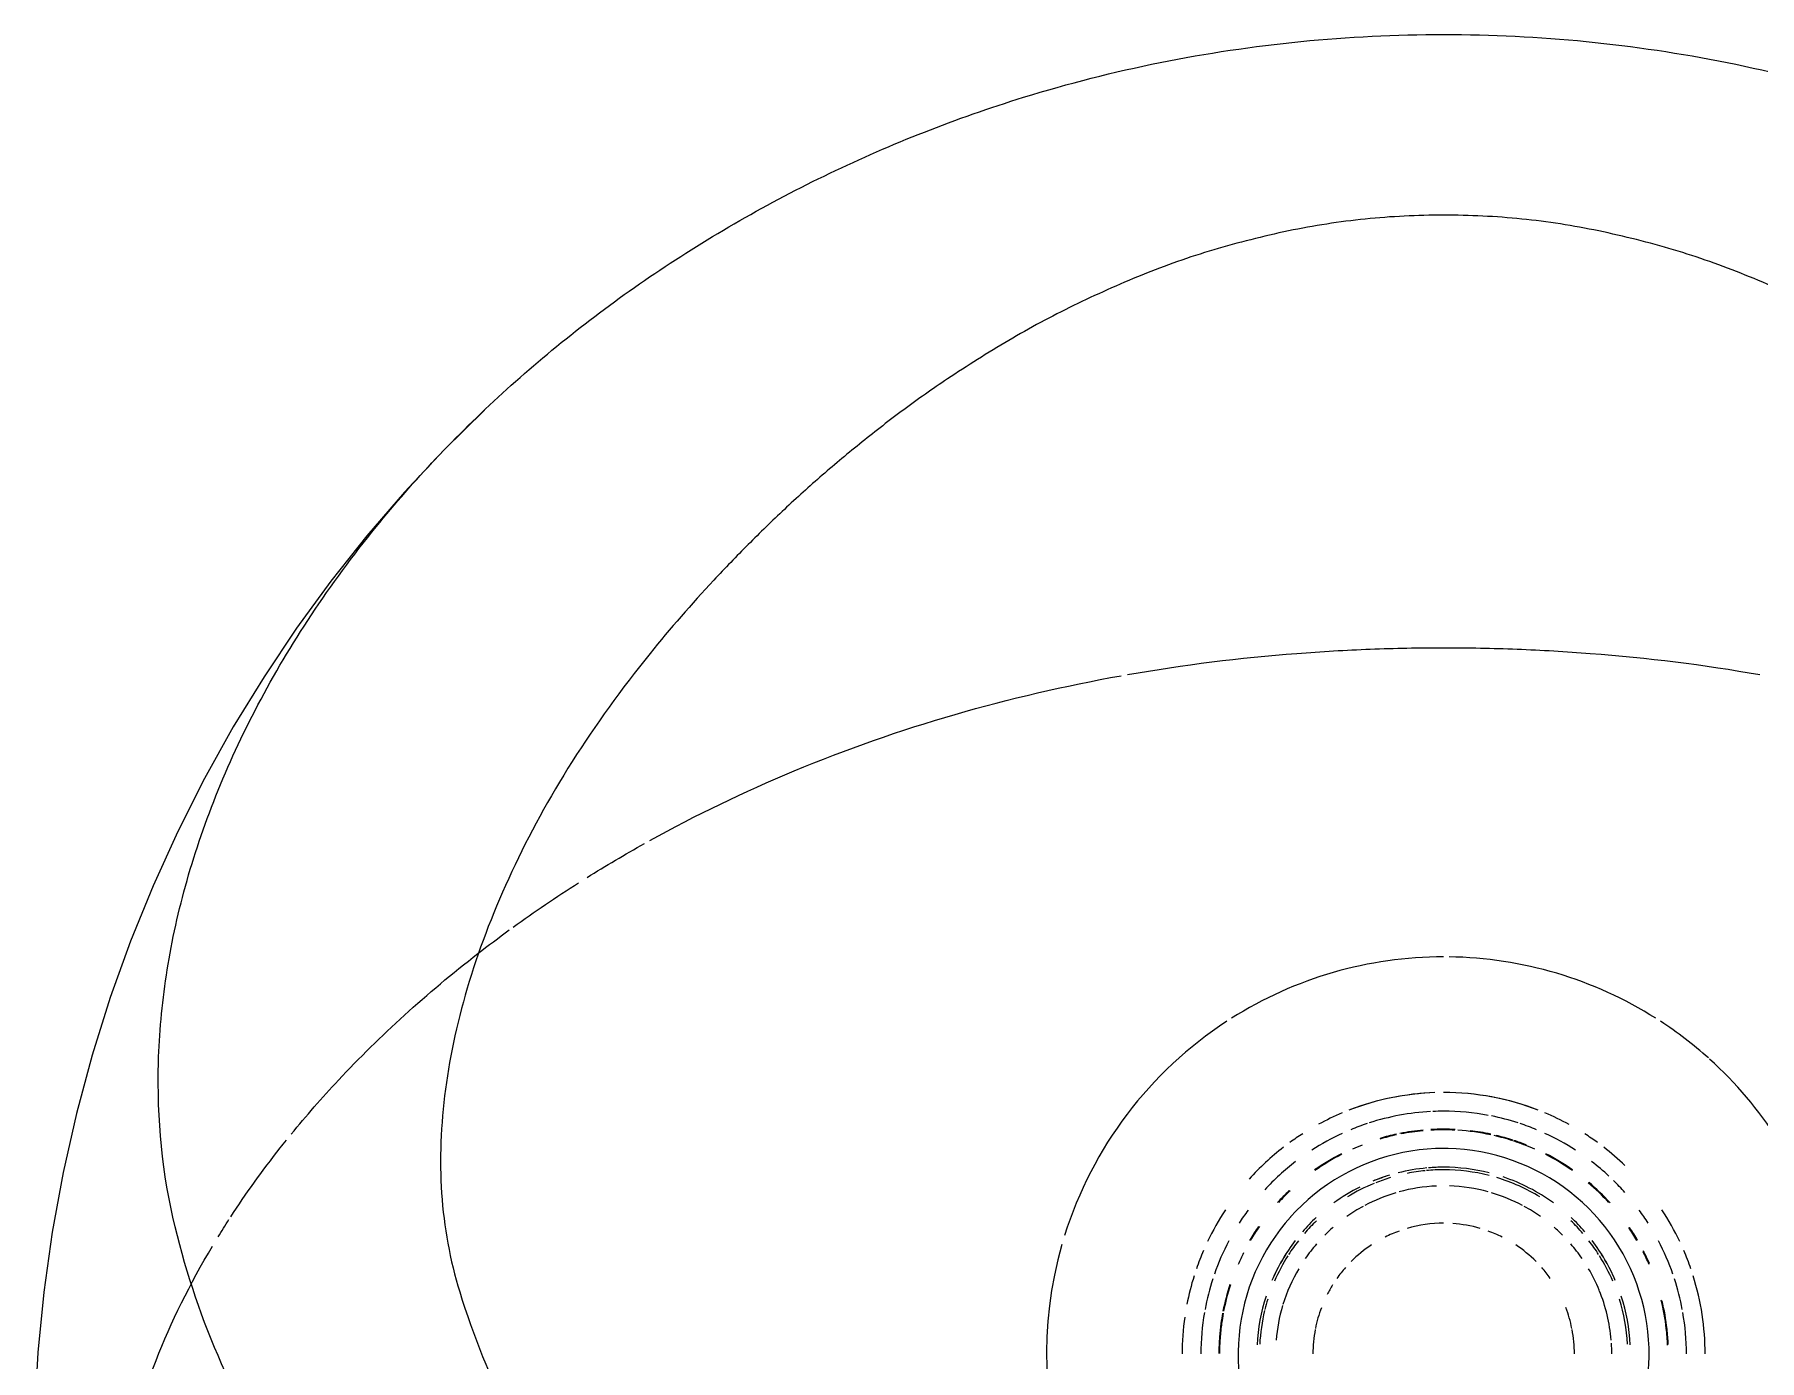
# Model space of a CAD drawing. Header units: millimetres. Extents: x -4000 to 187956, y -58990 to 162485.
# Drawn here: x 79001 to 79210.1, y 5698.7 to 5859.5 of the extents above; entities that cross this region are included whole.
import ezdxf

# ---------------------------------------------------------------- set-up
doc = ezdxf.new("R2010")
doc.units = ezdxf.units.MM
doc.layers.add('P-SANR-FIXT', color=6, linetype='Continuous', lineweight=9)

# ---------------------------------------------------------------- blocks, each defined once
blk = doc.blocks.new('C307 - C307-V944-FFS - TANG 1')
at = {"layer": 'P-SANR-FIXT', "color": 254}
for p, q in [((24.9, -149.27), (24.85, -148.28)), ((-24.87, -148.74), (-24.9, -149.73)), ((-24.9, -149.73), (-24.9, -150.73)), ((24.87, -151.26), (24.9, -150.27)), ((24.9, -150.27), (24.9, -149.27)), ((-24.9, -150.73), (-24.85, -151.72)), ((24.69, -153.25), (24.8, -152.26)), ((24.8, -152.26), (24.87, -151.26)), ((24.35, -155.21), (24.54, -154.23)), ((24.54, -154.23), (24.69, -153.25)), ((23.86, -157.14), (24.13, -156.18)), ((23.21, -159.02), (23.56, -158.09)), ((23.21, -159.02), (23.56, -158.09)), ((23.56, -158.09), (23.86, -157.14)), ((-23.04, -159.45), (-22.65, -160.36)), ((-22.65, -160.36), (-22.21, -161.26)), ((22.42, -160.85), (22.83, -159.95)), ((22.83, -159.95), (23.21, -159.02)), ((22.83, -159.95), (23.21, -159.02)), ((-22.21, -161.26), (-21.75, -162.14)), ((-19.53, -165.45), (-18.9, -166.22)), ((-18.9, -166.22), (-18.24, -166.96)), ((-18.24, -166.96), (-17.54, -167.68)), ((17.87, -167.35), (18.55, -166.62)), ((18.55, -166.62), (18.58, -166.58)), ((18.58, -166.58), (19.2, -165.87)), ((15.66, -169.37), (16.42, -168.72)), ((16.42, -168.72), (17.16, -168.05)), ((-15.3, -169.65), (-14.5, -170.25)), ((-15.3, -169.65), (-14.5, -170.25)), ((-14.5, -170.25), (-13.68, -170.81)), ((-14.5, -170.25), (-13.68, -170.81)), ((-13.68, -170.81), (-12.84, -171.34)), ((-13.68, -170.81), (-12.84, -171.34)), ((-12.84, -171.34), (-11.98, -171.84)), ((12.38, -171.61), (13.23, -171.1)), ((12.38, -171.61), (13.23, -171.1)), ((13.23, -171.1), (14.06, -170.56)), ((13.23, -171.1), (14.06, -170.56)), ((-11.98, -171.84), (-11.09, -172.3)), ((-11.09, -172.3), (-10.19, -172.72)), ((-10.19, -172.72), (-9.27, -173.11)), ((-10.19, -172.72), (-9.27, -173.11)), ((-9.27, -173.11), (-8.34, -173.47)), ((-8.34, -173.47), (-7.4, -173.78)), ((7.83, -173.64), (8.77, -173.31)), ((8.77, -173.31), (9.7, -172.94)), ((9.7, -172.94), (10.61, -172.53)), ((10.61, -172.53), (11.5, -172.09)), ((11.5, -172.09), (12.38, -171.61)), ((-7.4, -173.78), (-6.44, -174.06)), ((-6.44, -174.06), (-5.47, -174.3)), ((-5.47, -174.3), (-4.5, -174.5)), ((-4.5, -174.5), (-3.51, -174.66)), ((-3.51, -174.66), (-2.53, -174.78)), ((-2.53, -174.78), (-1.53, -174.86)), ((-1.53, -174.86), (-0.54, -174.9)), ((-0.54, -174.9), (0, -174.91)), ((-0.54, -174.9), (0, -174.91)), ((0, -174.91), (1, -174.89)), ((1, -174.89), (1.99, -174.83)), ((1.99, -174.83), (2.98, -174.73)), ((2.98, -174.73), (3.97, -174.59)), ((3.97, -174.59), (4.95, -174.41)), ((5.92, -174.19), (6.88, -173.94)), ((6.88, -173.94), (7.83, -173.64))]:
    blk.add_line(p, q, dxfattribs=at)
at = {"layer": 'P-SANR-FIXT', "color": 90}
for p, q in [((-24.9, -149.73), (-24.9, -150.73)), ((24.9, -150.27), (24.9, -149.27)), ((24.13, -156.18), (24.35, -155.21)), ((-23.4, -158.52), (-23.04, -159.45)), ((-23.4, -158.52), (-23.04, -159.45)), ((18.58, -166.58), (19.2, -165.87)), ((-17.54, -167.68), (-16.82, -168.37)), ((17.16, -168.05), (17.87, -167.35)), ((-11.09, -172.3), (-10.19, -172.72)), ((11.5, -172.09), (12.38, -171.61)), ((-1.53, -174.86), (-0.54, -174.9)), ((4.95, -174.41), (5.92, -174.19))]:
    blk.add_line(p, q, dxfattribs=at)
at = {"layer": 'P-SANR-FIXT', "color": 250, "flags": 128}
blk.add_lwpolyline([(116.29, -264.42), (121.21, -259.56), (125.96, -254.49), (130.52, -249.19), (134.89, -243.69), (139.05, -237.99), (143, -232.09), (146.73, -226.01), (150.21, -219.76), (153.46, -213.34), (156.45, -206.76), (159.18, -200.05), (161.65, -193.2), (163.83, -186.24), (165.73, -179.17), (167.35, -172.01), (168.67, -164.78), (169.69, -157.49), (170.41, -150.16), (170.82, -142.79)], dxfattribs=at)
at = {"layer": 'P-SANR-FIXT', "color": 254, "flags": 128}
for points in [[(24.9, -149.27), (24.85, -148.28), (24.76, -147.29), (24.63, -146.3), (24.46, -145.32), (24.25, -144.34), (24.01, -143.38), (23.72, -142.42), (23.4, -141.48)], [(-24.8, -147.74), (-24.87, -148.74), (-24.9, -149.73)], [(23.56, -158.09), (23.86, -157.14), (24.13, -156.18), (24.35, -155.21), (24.54, -154.23), (24.69, -153.25), (24.8, -152.26), (24.87, -151.26), (24.9, -150.27)], [(-24.9, -150.73), (-24.85, -151.72), (-24.76, -152.71), (-24.63, -153.7), (-24.46, -154.68), (-24.25, -155.66)], [(-24.85, -151.72), (-24.76, -152.71), (-24.63, -153.7), (-24.46, -154.68), (-24.25, -155.66), (-24.01, -156.62), (-23.72, -157.58), (-23.4, -158.52)], [(-24.25, -155.66), (-24.01, -156.62), (-23.72, -157.58), (-23.4, -158.52)], [(-23.04, -159.45), (-22.65, -160.36), (-22.21, -161.26), (-21.75, -162.14), (-21.24, -163), (-20.71, -163.84)], [(19.2, -165.87), (19.81, -165.09), (20.4, -164.28), (20.96, -163.46), (21.48, -162.61), (21.97, -161.74), (22.42, -160.85), (22.83, -159.95)], [(21.48, -162.61), (21.97, -161.74), (22.42, -160.85)], [(-21.75, -162.14), (-21.24, -163), (-20.71, -163.84), (-20.14, -164.66), (-19.53, -165.45)], [(19.2, -165.87), (19.81, -165.09), (20.4, -164.28), (20.96, -163.46), (21.48, -162.61)], [(-20.71, -163.84), (-20.14, -164.66), (-19.53, -165.45)], [(-19.53, -165.45), (-18.9, -166.22), (-18.24, -166.96)], [(-18.24, -166.96), (-17.54, -167.68), (-16.82, -168.37), (-16.07, -169.02), (-15.3, -169.65)], [(14.06, -170.56), (14.87, -169.98), (15.66, -169.37), (16.42, -168.72), (17.16, -168.05), (17.87, -167.35), (18.55, -166.62), (18.58, -166.58)], [(-16.82, -168.37), (-16.07, -169.02), (-15.3, -169.65)], [(14.06, -170.56), (14.87, -169.98), (15.66, -169.37)], [(-12.84, -171.34), (-11.98, -171.84), (-11.09, -172.3)], [(-9.27, -173.11), (-8.34, -173.47), (-7.4, -173.78), (-6.44, -174.06), (-5.47, -174.3)], [(7.83, -173.64), (8.77, -173.31), (9.7, -172.94), (10.61, -172.53), (11.5, -172.09)], [(-5.47, -174.3), (-4.5, -174.5), (-3.51, -174.66), (-2.53, -174.78), (-1.53, -174.86)], [(0, -174.91), (1, -174.89), (1.99, -174.83), (2.98, -174.73), (3.97, -174.59), (4.95, -174.41), (5.92, -174.19)], [(5.92, -174.19), (6.88, -173.94), (7.83, -173.64)]]:
    blk.add_lwpolyline(points, dxfattribs=at)
at = {"layer": 'P-SANR-FIXT', "color": 253}
for start, end in [(343.9764, 55.0253), (197.3619, 227.9712), (303.1015, 342.6413), (228.1898, 236.8949), (237.7035, 269.2108), (270, 302.302)]:
    blk.add_arc((0, -150), 48.14, start, end, dxfattribs=at)
at = {"layer": 'P-SANR-FIXT', "color": 254}
for radius, start, end in [(31.7, 180, 197.3794), (31.7, 180, 197.3794), (29.43, 180, 189.877), (20.38, 180, 183.658), (15.85, 180, 190.7884), (15.85, 180, 190.7884), (15.85, 349.2116, 360), (15.85, 349.2116, 360), (27.17, 355.9967, 359.8401), (27.25, 355.6297, 359.8779), (29.43, 350.123, 360), (31.7, 351.8714, 360), (31.7, 351.8714, 360), (27.25, 182.4396, 186.3346), (27.17, 182.2347, 186.5584), (22.64, 182.7984, 198), (20.38, 184.7048, 202.1758), (20.38, 343.2886, 355.2952), (22.64, 342, 357.2016), (27.17, 352.1048, 355.9967), (27.25, 352.2061, 355.6297), (27.25, 186.3346, 193.701), (27.17, 186.5584, 193.8799), (15.85, 191.2678, 200.7607), (15.85, 191.2678, 200.7607), (15.85, 339.2592, 348.7322), (15.85, 339.2592, 348.7322), (27.17, 349.5393, 352.1048), (27.25, 349.5389, 352.2061), (29.43, 190.591, 198), (20.38, 329.5246, 342.8643), (27.17, 342, 348.9899), (27.25, 342, 349.0286), (29.43, 342, 349.409), (31.7, 342.6206, 349.0455), (31.7, 342.6206, 349.0455), (20.38, 202.3248, 210.4754), (15.85, 328.1478, 332.9564), (15.85, 328.1478, 332.9564), (22.64, 322.6302, 336.8128), (31.7, 198.9838, 203.3206), (31.7, 198.9838, 203.3206), (29.43, 199.1826, 207.7643), (27.25, 203.7606, 207.3294), (27.17, 203.519, 207.1264), (22.64, 203.2186, 217.3686), (15.85, 215.3281, 221.3526), (15.85, 215.3281, 221.3526), (15.85, 318.6474, 324.7209), (15.85, 318.6474, 324.7209), (27.17, 333.1966, 336.4884), (29.43, 332.2343, 340.8207), (31.7, 336.6794, 341.0181), (31.7, 336.6794, 341.0181), (20.38, 214.5724, 220.8726), (15.85, 225, 236.5686), (15.85, 225, 236.5686), (15.85, 303.4314, 315), (15.85, 303.4314, 315), (20.38, 319.1263, 325.4276), (31.7, 205.4775, 213.4169), (31.7, 205.4775, 213.4169), (27.25, 210.3328, 214.1961), (27.17, 210.4321, 214.3476), (22.64, 220.8733, 226.9835), (20.38, 225, 228.9), (15.85, 243.427, 250.129), (15.85, 243.427, 250.129), (15.85, 289.9074, 296.573), (15.85, 289.9074, 296.573), (20.38, 311.1, 315), (22.64, 313.0284, 319.1267), (27.17, 325.2859, 329.5665), (27.25, 325.4038, 329.6659), (31.7, 326.5831, 334.521), (31.7, 326.5831, 334.521), (29.43, 212.5774, 216.3143), (20.38, 234.8437, 241.3883), (15.85, 253.802, 266.034), (15.85, 253.802, 266.034), (15.85, 270, 286.198), (15.85, 270, 286.198), (20.38, 298.6117, 305.1563), (29.43, 323.6857, 327.4226), (27.25, 222.2482, 229.6923), (27.17, 222.4792, 229.8501), (22.64, 234, 251.4277), (20.38, 241.9839, 253.436), (20.38, 286.564, 298.0161), (22.64, 296.6672, 306), (27.17, 313.2459, 317.4504), (27.25, 313.4038, 317.675), (29.43, 221.7096, 225.6122), (20.38, 254.6075, 268.0449), (20.38, 272.4543, 285.3925), (22.64, 286.8827, 292.2375), (29.43, 307.5574, 317.4854), (31.7, 307.7736, 318.0202), (31.7, 307.7736, 318.0202), (31.7, 226.1122, 232.2264), (31.7, 226.1122, 232.2264), (29.43, 227.1104, 232.4426), (27.25, 234.98, 242.9499), (27.17, 234.898, 242.9825), (22.64, 255.9076, 270), (22.64, 270, 274.6539), (22.64, 275.1856, 284.1203), (27.17, 296.9855, 305.1094), (27.25, 297.0172, 305.0275), (31.7, 234, 237.3183), (31.7, 234, 237.3183), (29.43, 237.0976, 245.347), (27.17, 245.9961, 248.6544), (27.25, 248.3478, 251.8121), (27.17, 248.6544, 251.8278), (27.17, 291.308, 294.0039), (29.43, 294.6699, 302.9095), (31.7, 302.612, 306), (31.7, 302.612, 306), (29.43, 247.4935, 251.6468), (27.25, 252.0401, 256.5277), (27.17, 252.0553, 256.9974), (27.17, 257.8882, 266.352), (27.25, 257.9166, 263.2483), (27.25, 267.043, 270), (27.17, 267.1079, 270), (27.17, 270, 273.2827), (27.25, 270, 273.2555), (27.25, 275.1924, 281.2105), (27.17, 275.2739, 280.9307), (27.17, 282.1367, 286.5449), (27.25, 282.1083, 286.4115), (29.43, 288.3532, 292.5065), (31.7, 241.3562, 247.2017), (31.7, 241.3562, 247.2017), (31.7, 248.777, 270), (31.7, 248.777, 258.8318), (29.43, 252.1317, 258.65), (29.43, 259.4206, 270), (29.43, 270, 272.5509), (31.7, 271.9235, 291.223), (29.43, 273.0857, 287.8659), (31.7, 281.1682, 291.223), (31.7, 292.815, 298.565), (31.7, 292.815, 298.565), (31.7, 259.3029, 270), (31.7, 271.9235, 280.7199)]:
    blk.add_arc((0, -150), radius, start, end, dxfattribs=at)
at = {"layer": 'P-SANR-FIXT', "color": 90}
for radius, start, end in [(22.64, 182.7984, 198), (22.64, 182.7984, 198), (22.33, 183.0176, 197.305), (22.64, 342, 357.2016), (22.64, 342, 357.2016), (22.33, 346.3941, 356.9824), (22.33, 342.695, 346.06), (22.33, 203.3044, 212.2483), (22.33, 327.7517, 336.6956), (22.64, 327.6173, 336.8128), (22.64, 327.6173, 336.8128), (22.64, 203.2186, 212.3827), (22.64, 203.2186, 212.3827), (22.33, 212.7022, 217.945), (22.33, 322.0538, 327.2978), (22.64, 220.8733, 226.9835), (22.64, 220.8733, 226.9835), (22.33, 220.9153, 226.2919), (22.33, 313.7201, 319.0847), (22.64, 313.0284, 319.1267), (22.64, 313.0284, 319.1267), (22.64, 234, 251.4277), (22.64, 234, 251.4277), (22.33, 238.487, 253.2056), (22.33, 292.1315, 301.513), (22.64, 296.6672, 306), (22.64, 296.6672, 306), (22.33, 286.7944, 291.6418), (22.64, 288, 292.2375), (22.64, 288, 292.2375), (22.64, 255.9076, 270), (22.64, 255.9076, 270), (22.33, 255.743, 270), (22.33, 270, 275.3438), (22.64, 270, 274.6539), (22.64, 270, 274.6539), (22.64, 275.1856, 284.1203), (22.64, 275.1856, 284.1203), (22.33, 275.7247, 281.4361)]:
    blk.add_arc((0, -150), radius, start, end, dxfattribs=at)
at = {"layer": 'P-SANR-FIXT', "color": 250}
for points, knots in [([(64.5, -82.9), (74.36, -86.19), (92.81, -93.71), (119.09, -109.87), (137.33, -128.57), (148.61, -148.55), (152.35, -159.6), (153.77, -165.4)], [-1, -1, -1, -1, -0.785714, -0.571429, -0.285714, -0.142857, 0, 0, 0, 0]), ([(119.28, -157.53), (115.97, -146.84), (106.16, -127.44), (84.84, -108.52), (62.35, -96.73), (49.43, -91.87), (42.56, -89.71)], [0, 0, 0, 0, 0.333333, 0.666667, 0.833333, 1, 1, 1, 1]), ([(153.77, -165.4), (155.32, -171.79), (156.32, -181.76), (155.07, -195.87), (152.75, -206.69), (149.06, -217.66), (143.96, -228.72), (137.48, -239.63), (128.06, -252.48), (114.63, -266.74), (99.19, -278.94), (85.44, -287.5), (70.85, -295.19), (59.14, -299.78), (50.95, -302.34)], [-1, -1, -1, -1, -0.861111, -0.791667, -0.722222, -0.652778, -0.583333, -0.513889, -0.444444, -0.333333, -0.222222, -0.166667, -0.111111, 0, 0, 0, 0]), ([(-96.2, -234.93), (-92.96, -238.94), (-85.96, -246.76), (-76, -256.16), (-68.31, -262.34), (-63.73, -265.76), (-60.17, -268.21), (-56.51, -270.58), (-52.74, -272.88), (-48.87, -275.07), (-44.89, -277.11), (-40.79, -279.02), (-36.58, -280.82), (-32.28, -282.46), (-27.89, -283.89), (-23.39, -285.11), (-17.27, -286.53), (-9.5, -287.76), (0.02, -288.2), (9.53, -287.75), (17.29, -286.53), (23.41, -285.11), (27.89, -283.88), (32.28, -282.46), (36.59, -280.82), (40.79, -279.02), (44.89, -277.11), (48.87, -275.07), (52.74, -272.88), (56.51, -270.58), (60.78, -267.81), (65.49, -264.51), (70.53, -260.57), (75.36, -256.56), (79.96, -252.4), (84.34, -248.13), (89.91, -242.37), (93.77, -237.94), (96.2, -234.93)], [0, 0, 0, 0, 0.076923, 0.153846, 0.192308, 0.211538, 0.230769, 0.25, 0.269231, 0.288462, 0.307692, 0.326923, 0.346154, 0.365385, 0.384615, 0.403846, 0.423077, 0.461538, 0.5, 0.538462, 0.576923, 0.596154, 0.615385, 0.634615, 0.653846, 0.673077, 0.692308, 0.711538, 0.730769, 0.75, 0.769231, 0.798077, 0.826923, 0.855769, 0.884615, 0.913462, 0.942308, 1, 1, 1, 1])]:
    blk.add_open_spline(points, degree=3, knots=knots, dxfattribs=at)
at = {"layer": 'P-SANR-FIXT', "color": 252}
for points, knots in [([(164.63, -94), (165.51, -101.48), (165.39, -114.23), (161.74, -133.05), (158.22, -143.78), (156.09, -149.22)], [-0.5179962, -0.5179962, -0.5179962, -0.5179962, -0.2857143, -0.1428571, 0, 0, 0, 0]), ([(147.04, -166.62), (145.2, -169.44), (142.97, -172.55), (140.54, -175.61), (140.29, -175.92)], [-0.86025997, -0.86025997, -0.86025997, -0.86025997, -0.79166667, -0.78389163, -0.78389163, -0.78389163, -0.78389163]), ([(139.7, -176.65), (137.89, -178.86), (131.21, -186.51), (122.15, -194.76), (114.56, -200.46), (113.28, -201.4)], [-0.7777778, -0.7777778, -0.7777778, -0.7777778, -0.7222222, -0.5833333, -0.5555556, -0.5555556, -0.5555556, -0.5555556]), ([(96.23, -212.24), (90.65, -215.33), (78.72, -221.09), (59.49, -227.85), (45.91, -231), (39.1, -232.22)], [-0.4402744, -0.4402744, -0.4402744, -0.4402744, -0.3333333, -0.2222222, -0.1128561, -0.1128561, -0.1128561, -0.1128561])]:
    blk.add_open_spline(points, degree=3, knots=knots, dxfattribs=at)
for points in [[(156.09, -149.22), (154.26, -153.88), (151.98, -158.51), (149.24, -163.09)], [(148.57, -164.2), (148.14, -164.9), (147.7, -165.59), (147.25, -166.29)], [(121.01, -182.09), (121.58, -177.8), (121.74, -173.58), (121.47, -169.48)], [(112.8, -201.74), (110.24, -203.6), (107.59, -205.39), (104.86, -207.12)], [(103.84, -207.77), (101.57, -209.18), (99.25, -210.55), (96.88, -211.88)], [(-17.78, -234.93), (-24.71, -234.41), (-31.54, -233.56), (-38.31, -232.36)], [(38.31, -232.36), (31.55, -233.55), (24.71, -234.41), (17.78, -234.93)], [(0, -235.62), (-2.97, -235.62), (-8.9, -235.5), (-14.82, -235.16), (-17.78, -234.93)], [(17.78, -234.93), (14.82, -235.16), (8.9, -235.5), (2.97, -235.62), (0, -235.62)]]:
    blk.add_open_spline(points, degree=3, dxfattribs=at)
at = {"layer": 'P-SANR-FIXT', "color": 250}
for points in [[(121.47, -169.48), (121.19, -165.38), (120.47, -161.4), (119.28, -157.53)], [(96.2, -234.93), (99.68, -230.6), (106, -221.88), (113.31, -208.47), (118.49, -195.12), (120.44, -186.39), (121.01, -182.09)], [(0, -309.96), (-5.8, -309.96), (-17.31, -309.39), (-34.45, -306.83), (-45.5, -304.02), (-50.95, -302.34)], [(50.95, -302.34), (45.5, -304.02), (34.46, -306.83), (17.34, -309.39), (5.81, -309.96), (0, -309.96)]]:
    blk.add_open_spline(points, degree=3, dxfattribs=at)
blk = doc.blocks.new('CMF2_NHAXUONG_A_rvt-1-FFS - TANG 1')
at = {"layer": 'P-SANR-FIXT', "color": 250, "lineweight": 9, "rotation": 180}
blk.add_blockref('C307 - C307-V944-FFS - TANG 1', (79171.82, 5549.52), dxfattribs=at)

msp = doc.modelspace()

# ---------------------------------------------------------------- block references
at = {"lineweight": 5}
msp.add_blockref('CMF2_NHAXUONG_A_rvt-1-FFS - TANG 1', (0, 0), dxfattribs=at)

doc.saveas('drawing.dxf')
